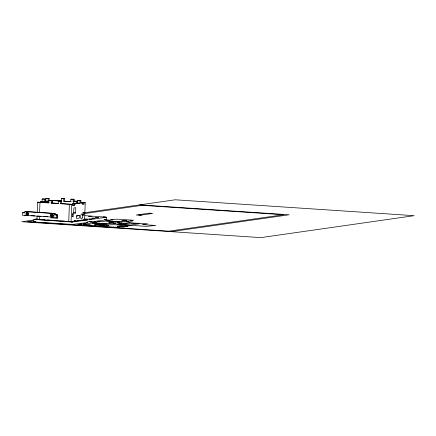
<?xml version="1.0" encoding="UTF-8"?>
<svg xmlns="http://www.w3.org/2000/svg" width="436" height="436" viewBox="0 0 436 436"><rect width="100%" height="100%" fill="white"/><g stroke="black" fill="none" stroke-linecap="round" stroke-linejoin="round"><path stroke-width="0.65" d="M24.596 212.659L22.492 212.714L22.394 215.237L57.427 217.373L57.525 214.85L54.244 214.828L54.293 213.564L55.225 213.433L55.176 214.692M26.634 214.125L26.612 214.675L27.539 214.539L27.561 213.989L25.975 214.081L26.013 213.079L27.599 212.991L27.653 211.596L24.89 211.607L24.841 212.872L22.492 212.714M26.672 213.122L26.721 211.733L27.653 211.596M25.975 214.081L26.907 213.945L26.945 212.948L27.599 212.991M28.738 214.071L27.806 214.201L27.784 214.752L26.612 214.675M27.806 214.201L28.465 214.245L28.503 213.242L27.844 213.199L27.899 211.809L28.831 211.678L52.211 213.231L52.162 214.621L50.576 214.714L50.538 215.711L52.124 215.624L52.102 216.174L51.17 216.305L51.192 215.755M80.148 202.2L85.233 202.538L84.568 219.82L71.068 221.744L36.962 219.477L37.087 216.152M37.218 212.828L37.627 202.195L49.055 202.762M39.322 219.63L39.442 216.31M39.6 212.321L39.976 202.353L41.142 202.184M45.426 199.067L44.494 199.198L44.401 201.721L40.341 201.808L42.047 201.563L42.145 199.039L43.077 198.909L45.426 199.067L45.333 201.59L48.123 201.192L48.222 198.669L49.154 198.533L49.055 201.056M49.154 198.533L45.873 198.511L45.775 201.034L48.123 201.192M52.184 200.44L51.257 200.571L51.159 203.094L52.086 202.963L52.184 200.44L48.903 200.418L48.805 202.936L37.627 202.195M51.23 214.757L51.285 213.362L52.211 213.231M50.538 215.711L51.464 215.58L51.503 214.577L52.162 214.621M52.266 201.895L52.315 200.593L53.481 200.424L52.533 200.56L52.429 203.214M53.274 216.251L53.296 215.7L52.369 215.836L52.347 216.387L51.17 216.305M52.369 215.836L53.023 215.88L53.061 214.877L52.407 214.834L52.462 213.444L55.225 213.433M56.5 217.504L56.598 214.981L57.525 214.85M57.743 215.798L57.656 218.322L50.592 217.853M61.59 201.067L60.664 201.198L60.566 203.721L61.498 203.59L61.59 201.067L59.242 200.909L58.31 201.04L58.217 203.563L51.159 203.094M64.73 198.647L63.798 198.778L63.705 201.301L64.632 201.17L64.73 198.647L62.375 198.489L61.449 198.62L61.351 201.143L52.533 200.56M74.066 201.165L74.136 199.274L71.787 199.116L70.855 199.247L70.757 201.77L63.705 201.301M71.564 221.935L70.621 221.815L71.063 221.777L71.727 204.462L72.894 204.299L72.845 205.601L74.398 205.378L74.447 204.075L76.153 203.835L76.251 201.312L77.183 201.176L77.085 203.699L79.881 203.301L79.973 200.778L80.905 200.647L80.807 203.171L82.518 202.925L82.469 204.228L84.017 204.01L84.072 202.702L85.233 202.538M72.196 216.567L72.294 214.043L73.221 213.907L73.128 216.43L72.196 216.567L73.123 216.43M74.136 199.274L73.21 199.405L73.112 201.928L74.044 201.792M74.447 204.075L72.093 203.917L73.804 203.677L73.897 201.154L77.183 201.176M75.591 212.942L75.793 207.689L73.853 207.967L73.651 213.22L75.591 212.942L73.237 212.79M76.616 215.934L76.523 218.458L79.314 218.06L79.406 215.537L76.616 215.934L79.406 215.537M80.905 200.647L77.624 200.62L77.526 203.143L79.881 203.301M82.9 215.041L82.998 212.517L83.93 212.381L83.832 214.904L82.9 215.041L83.832 214.904M89.489 221.799L91.98 221.815L106.4 219.744L106.537 217.193L84.916 215.657M72.605 224.409L33.398 221.908L34.842 221.673M106.526 217.21L91.969 219.303L84.9 218.965M86.966 219.875L84.884 219.771L86.966 219.858M91.217 219.204L89.135 219.123L91.228 219.183M103.381 217.068L105.479 217.15M105.463 217.172L103.425 217.101M106.417 219.695L105.109 219.526L106.291 219.766M72.605 224.442L71.891 224.469M86.938 222.262L87.93 222.431L87.009 222.273M82.998 212.517L83.93 212.381M39.987 202.353L40.913 202.217M69.389 204.31L70.316 204.173L61.498 203.59M82.862 202.38L80.573 202.424M82.884 202.38L81.717 202.549L84.072 202.702M27.844 213.199L28.776 213.068M50.576 214.714L51.503 214.577M52.407 214.834L53.334 214.703M37.202 218.828L33.507 219.401L72.507 222.033L88.023 219.908L84.437 219.564M72.294 214.043L73.221 213.907M33.937 219.995L21.8 221.728L260.777 237.62L414.2 215.678L175.223 199.786L84.519 212.757M36.962 219.477L38.226 219.297M33.992 220.807L27.266 221.766L168.792 231.178L283.711 214.746L142.185 205.334L84.393 213.596M48.14 220.218L49.072 220.087M50.494 220.376L51.426 220.24L47.034 219.951M59.901 221.003L64.375 221.025M70.61 221.319L68.725 221.586L69.379 204.31L72.894 204.299M71.995 224.551L71.575 224.54L87.778 222.48M171.163 231.663L289.177 214.785L139.814 204.849M92.045 221.804L91.304 221.848M73.531 224.518L71.368 224.529M104.94 219.722L105.316 219.7L104.853 219.722M71.063 221.777L72.719 221.897L71.668 221.94M91.119 221.848L90.089 221.826L90.508 221.837M90.432 221.761L91.135 221.722L87.62 221.673M35.561 222.066L34.488 221.968L35.403 222.06M71.368 224.453C69.253 224.24 72.392 224.513 70.796 224.496M61.449 198.62L63.798 198.778M70.855 199.247L73.21 199.405M45.873 198.511L48.222 198.669M77.624 200.62L79.973 200.778M42.145 199.039L44.494 199.198M73.897 201.154L76.251 201.312M51.126 200.271L61.601 200.969M64.632 201.17L71.101 201.601M76.752 201.977L78.109 202.064M50.554 200.473L52.315 200.593M48.903 200.418L51.257 200.571M58.31 201.04L60.664 201.198M80.164 202.767L82.518 202.925M82.257 203.89L84.017 204.01M42.047 201.563L44.401 201.721M73.804 203.677L76.153 203.835M52.086 202.963L58.555 203.394M60.566 203.721L71.727 204.462M72.632 205.263L74.398 205.378M24.89 211.607L26.721 211.733M27.899 211.809L51.285 213.362M52.462 213.444L54.293 213.564M54.244 214.828L56.598 214.981M51.328 215.373L53.263 215.498M26.907 213.945L27.561 213.989M51.464 215.58L52.124 215.624M24.498 215.182L28.204 215.428M30.907 215.607L34.967 215.88M37.67 216.06L41.055 216.283M43.758 216.463L47.813 216.73M50.522 216.91L53.901 217.139M83.396 219.739L84.568 219.82M77.445 220.463L79.216 220.583M74.066 220.823L76.42 220.981M40.929 219.542L45.001 219.815M54.364 220.436L57.89 220.671M66.937 221.275L69.651 221.455M58.631 223.445L59.808 223.521M34.733 222.098L33.414 221.924M104.858 219.591L105.327 219.651L104.918 219.597M98.046 224.175L103.092 224.387L98.046 224.175M34.569 219.412L36.651 219.515L34.569 219.412M34.471 221.935L35.507 221.913L34.482 221.929M89.538 216.207L88.612 216.338L91.892 216.36L89.538 216.207M92.579 218.109L91.653 218.245L94.934 218.267L92.579 218.109M96.296 217.58L95.37 217.711L98.65 217.738L96.296 217.58M149.744 213.122L136.266 215.052L140.724 215.155L141.449 215.052L138.708 214.866L141.913 214.981L151.156 213.662L148.409 213.482L152.344 213.493L149.744 213.122M107.965 220.055L107.033 220.191L109.387 220.344L105.899 220.845L122.015 221.919L128.778 221.439L126.429 221.286L131.568 221.041L132.495 220.91L130.146 220.752L133.629 220.256L117.518 219.183L110.749 219.657L113.104 219.815L110.313 220.213L107.965 220.055M80.627 224.006L79.695 224.137L82.05 224.295L77.624 224.927C85.587 225.717 93.533 226.055 101.435 225.39L99.086 225.238L105.163 224.862L102.809 224.704L107.234 224.071L91.129 223.003L89.625 223.466L83.423 223.608L85.772 223.766L82.982 224.164L80.627 224.006M94.912 221.989L93.98 222.12L96.334 222.278L91.909 222.905C99.871 223.695 107.817 224.039 115.72 223.374L113.371 223.216L119.448 222.84L117.093 222.687L121.519 222.055L105.414 220.981L103.91 221.45L97.708 221.586L100.057 221.744L97.266 222.142L94.912 221.989M85.401 224.562L83.461 224.84L88.361 225.167L90.301 224.889L85.401 224.562M88.541 225.265L87.609 225.396L90.895 225.417L88.541 225.265M99.25 223.739L98.318 223.87L101.599 223.891L99.25 223.739M102.82 223.243L101.893 223.379L105.174 223.401L102.82 223.243M113.518 221.717L112.586 221.848L115.867 221.875L113.518 221.717M124.511 220.572L121.72 220.97L126.865 220.73L124.511 220.572M97.179 224.524L94.383 224.922L99.528 224.682L97.179 224.524M111.463 222.502L108.668 222.905L113.812 222.66L111.463 222.502M103.528 225.488L102.596 225.619L104.951 225.777L101.463 226.279L117.578 227.347L121.061 226.851L123.415 227.003L124.342 226.873L121.993 226.715L127.132 226.475L128.059 226.344L125.71 226.186L129.192 225.685L113.082 224.616L106.313 225.09L108.668 225.249L105.877 225.646L103.528 225.488M121.66 223.205L118.87 223.603L121.224 223.761L116.81 224.393L146.213 226.349L155.766 225.472L142.24 224.573L147.586 223.81L128.424 222.731L124.009 223.363L121.66 223.205M129.149 223.036L120.009 224.344L130.593 225.047L139.733 223.739L129.149 223.036M120.074 226.006L117.289 226.404L122.429 226.164L120.074 226.006M89.99 221.75L89.38 221.706L89.985 221.744M75.488 221.112L74.316 221.036L75.488 221.112M82.279 217.826A2.529 0.921 -86.2 0 0 81.75 213.956A2.529 0.921 -86.2 0 0 80.687 217.662A2.529 0.921 -86.2 0 0 82.279 217.826"/></g></svg>
